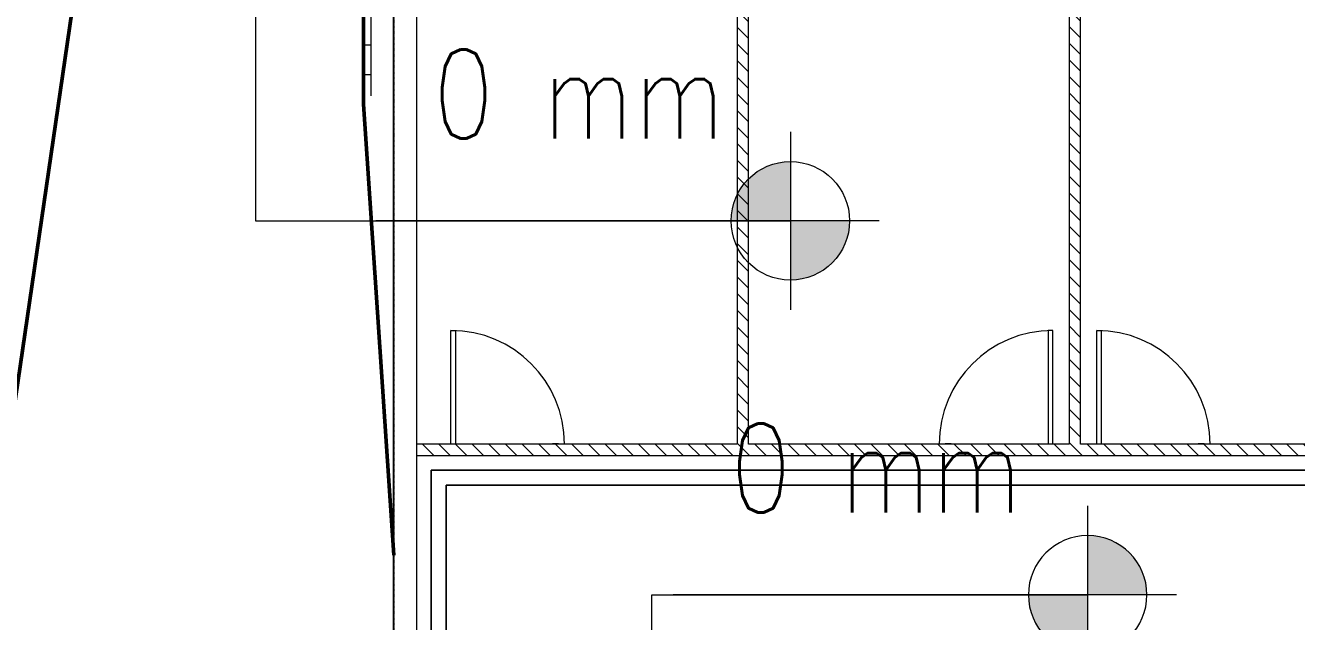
# Model space of a CAD drawing. Header units: millimetres. Extents: x -106145 to 154907, y -84585 to 152038.
# Drawn here: x -18341 to -5466, y 51085 to 57116 of the extents above; entities that cross this region are included whole.
import ezdxf

# ---------------------------------------------------------------- set-up
doc = ezdxf.new("R2010")
doc.units = ezdxf.units.MM
doc.linetypes.add('Cut Out Line _2_', pattern=[2, 1, -1])
for name, color, linetype, lineweight in [('A-ANNO-DIMS', 7, 'Continuous', 9), ('A-ANNO-DIMS-300', 7, 'Continuous', 9), ('A-DOOR', 7, 'Continuous', 5), ('A-FLOR', 7, 'Continuous', 5), ('A-WALL', 7, 'Continuous', 5), ('A-WALL-PATT', 7, 'Continuous', 5), ('C-TOPO-MAJR', 7, 'Continuous', 50), ('G-ANNO-DIMS', 7, 'Continuous', 9)]:
    doc.layers.add(name, color=color, linetype=linetype, lineweight=lineweight)
doc.layers.add('A-DETL', color=7, linetype='Continuous', lineweight=5, true_color=0x00a600)
doc.styles.add('RomanS', font='romans__.ttf', dxfattribs={"width": 0.8, "height": 1200})
doc.styles.add('RomanS_1', font='romans__.ttf', dxfattribs={"width": 0.8, "height": 900})
doc.dimstyles.new('Diagonal_-_4_mm_RomanS', dxfattribs={"dimscale": 304.8, "dimtxt": 1219.023462, "dimasz": 1.476378, "dimexe": 0.984252, "dimexo": 0.0625, "dimgap": 0.19685, "dimtad": 1, "dimdec": 0, "dimzin": 0, "dimdsep": 46, "dimtxsty": 'RomanS', "dimblk1": 'OBLIQUE', "dimblk2": 'OBLIQUE', "dimsah": 1, "dimcen": 0.09, "dimdle": 2.362205, "dimazin": 0, "dimtfac": 1, "dimtdec": 4, "dimtix": 1, "dimtmove": 0, "dimatfit": 3, "dimfxl": 2.362205, "dimfxlon": 1, "dimtvp": 1, "dimtolj": 1, "dimtzin": 0, "dimarcsym": 2})
pattern_1 = [(315, (0, 0), (84.18955, 84.18955), [])]

# ---------------------------------------------------------------- blocks, each defined once
blk = doc.blocks.new('M_Door-Passage-Small Slit Vision Panel_Type B - 1_25_Type B-13938696-Site Plan -MAIN')
at = {"layer": 'A-DOOR', "color": 254, "true_color": 0xdddddd}
for p, q in [((-514.125, -63.85), (-514.125, -71.85)), ((-454.125, -71.85), (-514.125, -71.85)), ((-454.125, -71.85), (-454.125, -63.85))]:
    blk.add_line(p, q, dxfattribs=at)
at = {"layer": 'A-DOOR', "color": 254, "lineweight": 9, "true_color": 0xdddddd}
for p, q in [((530, -1213.85), (530, -63.85)), ((575, -63.85), (575, -1213.85)), ((575, -1213.85), (530, -1213.85))]:
    blk.add_line(p, q, dxfattribs=at)
at = {"layer": 'A-DOOR', "color": 254, "true_color": 0xdddddd}
blk.add_arc((575, -63.85), 1150, 180, 270, dxfattribs=at)
blk = doc.blocks.new('M_Door-Passage-Small Slit Vision Panel_Type B - 1_25_Type B-13938695-Site Plan -MAIN')
at = {"layer": 'A-DOOR', "color": 254, "lineweight": 9, "true_color": 0xdddddd}
for p, q in [((575, 1213.85), (530, 1213.85)), ((530, 1213.85), (530, 63.85)), ((575, 63.85), (575, 1213.85))]:
    blk.add_line(p, q, dxfattribs=at)
at = {"layer": 'A-DOOR', "color": 254, "true_color": 0xdddddd}
for p, q in [((-514.125, 71.85), (-514.125, 63.85)), ((-514.125, 71.85), (-454.125, 71.85)), ((-454.125, 63.85), (-454.125, 71.85))]:
    blk.add_line(p, q, dxfattribs=at)
blk.add_arc((575, 63.85), 1150, 90, 180, dxfattribs=at)
blk = doc.blocks.new('2022_11_09_AB BLOCKFACADE WITH CONTINOUS WINDOW_rvt-1-Site Plan -MAIN')
at = {"layer": 'A-WALL-PATT', "true_color": 0xeaeaea}
h = blk.add_hatch(dxfattribs=at)
h.set_pattern_fill('FP_19', color=254, style=0, pattern_type=2)
h.set_pattern_definition(pattern_1)
h.paths.add_polyline_path([(-7771, 52880), (-7656, 52880), (-7656, 57575), (-7771, 57575), (-7771, 54311)], flags=0)
h = blk.add_hatch(dxfattribs=at)
h.set_pattern_fill('FP_19', color=254, style=0, pattern_type=2)
h.set_pattern_definition(pattern_1)
h.paths.add_polyline_path([(-11131, 52880), (-11016, 52880), (-11016, 57505), (-11131, 57505), (-11131, 56155)], flags=0)
h = blk.add_hatch(dxfattribs=at)
h.set_pattern_fill('FP_19', color=254, style=0, pattern_type=2)
h.set_pattern_definition(pattern_1)
h.paths.add_polyline_path([(-14381, 52765), (5789, 52765), (5789, 52880), (-14381, 52880)], flags=0)
at = {"layer": 'A-FLOR', "color": 253, "true_color": 0xaaaaaa}
for p, q in [((-14841, 56920), (-14841, 57220)), ((-14905, 56920), (-14841, 56920)), ((-14841, 56620), (-14841, 56920)), ((-14896, 56620), (-14841, 56620)), ((-14841, 56404), (-14841, 56620))]:
    blk.add_line(p, q, dxfattribs=at)
at = {"layer": 'A-FLOR', "color": 254, "true_color": 0xdddddd}
for p, q in [((5939, 52615), (-14231, 52615)), ((-14231, 52615), (-14231, 50515)), ((-14231, 50515), (-14231, 52615)), ((-14231, 52615), (5939, 52615)), ((-14081, 50665), (-14081, 52465)), ((-14081, 52465), (6089, 52465)), ((6089, 52465), (-14081, 52465)), ((-14081, 52465), (-14081, 50665))]:
    blk.add_line(p, q, dxfattribs=at)
at = {"layer": 'A-WALL', "color": 253, "lineweight": 18, "true_color": 0xaaaaaa}
blk.add_line((-14616, 59845), (-14616, 50340), dxfattribs=at)
at = {"layer": 'A-WALL', "color": 254, "lineweight": 18, "true_color": 0xdddddd}
for p, q in [((-14611, 50340), (-14611, 59845)), ((-7771, 57575), (-7771, 52880)), ((-7656, 52880), (-7656, 57575)), ((-11131, 57505), (-11131, 52880)), ((-11016, 52880), (-11016, 57505)), ((-11131, 52880), (-14381, 52880)), ((-14381, 52880), (-14381, 52765)), ((-7771, 52880), (-11016, 52880)), ((-4411, 52880), (-7656, 52880)), ((-14381, 52765), (5789, 52765))]:
    blk.add_line(p, q, dxfattribs=at)
at = {"layer": 'A-WALL', "color": 254, "true_color": 0xdddddd}
for p, q in [((-14611, 50340), (-14611, 57505)), ((-14381, 57505), (-14381, 52880)), ((-14381, 52765), (-14381, 50365))]:
    blk.add_line(p, q, dxfattribs=at)
at = {"color": 253, "lineweight": 5, "true_color": 0xaaaaaa, "rotation": 180}
for p in [(-13456, 52816), (-6916, 52816)]:
    blk.add_blockref('M_Door-Passage-Small Slit Vision Panel_Type B - 1_25_Type B-13938696-Site Plan -MAIN', p, dxfattribs=at)
at = {"color": 253, "lineweight": 5, "true_color": 0xaaaaaa}
blk.add_blockref('M_Door-Passage-Small Slit Vision Panel_Type B - 1_25_Type B-13938695-Site Plan -MAIN', (-8511, 52816), dxfattribs=at)
blk = doc.blocks.new('Spot Elevations - M_Spot Elevation - Target Filled-23738-Site Plan -MAIN')
at = {"layer": 'G-ANNO-DIMS'}
h = blk.add_hatch(color=256, dxfattribs=at)
edge = h.paths.add_edge_path(flags=0)
edge.add_line((0, 0), (-2, 0))
edge.add_arc((0, 0), 2, 90, 180, ccw=False)
edge.add_line((0, 2), (0, 0))
h = blk.add_hatch(color=256, dxfattribs=at)
edge = h.paths.add_edge_path(flags=0)
edge.add_line((0, 0), (2, 0))
edge.add_arc((0, 0), 2, 270, 360, ccw=False)
edge.add_line((0, -2), (0, 0))
for p, q in [((0, -3), (0, 3)), ((-3, 0), (14, 0))]:
    blk.add_line(p, q, dxfattribs=at)
blk.add_circle((0, 0), 2, dxfattribs=at)
blk = doc.blocks.new('DIMBLOCK32-Site Plan -MAIN')
at = {"layer": 'A-ANNO-DIMS-300', "transparency": 16777216}
for p, q in [((-65455, 47706), (79278, 131267)), ((79014, 130283), (78504, 131167)), ((78654, 130907), (79014, 130283)), ((-64471, 47442), (-64981, 48325)), ((-64831, 48066), (-64471, 47442))]:
    blk.add_line(p, q, dxfattribs=at)
at = {"layer": 'A-ANNO-DIMS-300', "lineweight": 35, "transparency": 16777216}
for p, q in [((78654, 130907), (78737, 131214)), ((78654, 130907), (78572, 130600)), ((-64831, 48066), (-64749, 48373)), ((-64831, 48066), (-64914, 47758))]:
    blk.add_line(p, q, dxfattribs=at)
at = {"layer": 'A-ANNO-DIMS-300', "color": 0, "transparency": 16777216, "insert": (3725, 89578), "char_height": 1200, "width": 6511.94, "attachment_point": 1, "rotation": 30, "line_spacing_factor": 0.983083, "style": 'RomanS'}
blk.add_mtext('165683', dxfattribs=at)
blk = doc.blocks.new('_Oblique')
at = {"color": 0, "linetype": 'ByBlock', "lineweight": -2}
blk.add_line((-0.5, -0.5), (0.5, 0.5), dxfattribs=at)

msp = doc.modelspace()

# ---------------------------------------------------------------- block references
at = {"lineweight": 5}
msp.add_blockref('2022_11_09_AB BLOCKFACADE WITH CONTINOUS WINDOW_rvt-1-Site Plan -MAIN', (0, 0), dxfattribs=at)

# ---------------------------------------------------------------- next in the draw order: linework, layer by layer
at = {"layer": 'A-DETL', "color": 8, "linetype": 'Cut Out Line _2_', "true_color": 0x808080}
msp.add_line((-14611.25, 65735.05), (-14611.25, -14264.95), dxfattribs=at)
at = {"layer": 'C-TOPO-MAJR', "flags": 128}
for points in [[(-24401.25, 27233.27), (-19865.37, 43607.2), (-17441.25, 60190.48)], [(-14916.26, 57520.05), (-14916.26, 56320.05), (-14611.26, 51756.06)]]:
    msp.add_lwpolyline(points, dxfattribs=at)
at = {"layer": 'G-ANNO-DIMS'}
for p, q in [((-16010.42, 58917.11), (-16010.42, 55139.11)), ((-16010.42, 55139.11), (-10593.43, 55139.11)), ((-11997.85, 51354.97), (-7581.96, 51354.97)), ((-11997.85, 49485.18), (-11997.85, 51354.97))]:
    msp.add_line(p, q, dxfattribs=at)

# ---------------------------------------------------------------- next in the draw order: block references
at = {"layer": 'G-ANNO-DIMS', "xscale": 299.9999999999997, "yscale": 299.9999999999997, "zscale": 299.9999999999997, "rotation": 180}
msp.add_blockref('Spot Elevations - M_Spot Elevation - Target Filled-23738-Site Plan -MAIN', (-10593.43, 55139.11), dxfattribs=at)
at = {"layer": 'G-ANNO-DIMS', "extrusion": (0, 0, -1), "xscale": 299.9999999999997, "yscale": 299.9999999999997, "zscale": 299.9999999999997}
msp.add_blockref('Spot Elevations - M_Spot Elevation - Target Filled-23738-Site Plan -MAIN', (7581.96, 51354.97), dxfattribs=at)

# ---------------------------------------------------------------- next in the draw order: texts
at = {"layer": 'G-ANNO-DIMS', "char_height": 900, "width": 4113.9772, "attachment_point": 1, "line_spacing_factor": 0.983083, "style": 'RomanS_1'}
for insert in [(-14212.59, 56872.51), (-11201.11, 53088.37)]:
    msp.add_mtext('0 mm', dxfattribs=dict(at, insert=insert))

# ---------------------------------------------------------------- next in the draw order: dimensions: what is measured, and where the dimension line sits
at = {"layer": 'A-ANNO-DIMS'}
dim = msp.add_linear_dim(base=(78654.26, 130907.03), p1=(-64471.28, 47442.07), p2=(79014.26, 130283.49), angle=30, dimstyle='Diagonal_-_4_mm_RomanS', override={"dimpost": '<>', "dimfxl": 165682.835536}, dxfattribs=at)
dim.commit()
dim.dimension.update_dxf_attribs({"geometry": 'DIMBLOCK32-Site Plan -MAIN', "text_midpoint": (6578.73, 90062.68)})

doc.saveas('drawing.dxf')
